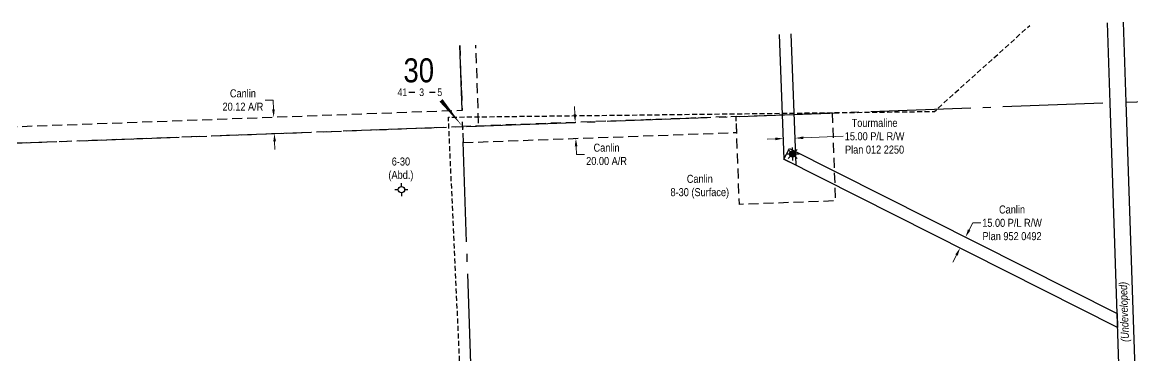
# Model space of a CAD drawing. Extents: x 670596 to 687743, y 5824540 to 5836613.
# Drawn here: x 674233 to 675621, y 5826122 to 5826539 of the extents above; entities that cross this region are included whole.
import ezdxf
from ezdxf.enums import TextEntityAlignment as Align

# ---------------------------------------------------------------- set-up
doc = ezdxf.new("R2010")
doc.units = 0
doc.header["$LTSCALE"] = 5
doc.header["$PDSIZE"] = 0.5
for name, pattern in [('foc-ACCESSROAD', [3.75, 2.5, -1.25]), ('foc-QUARTERLINE', [33, 25, -3, 2, -3]), ('UG_PIPE', [1.875, 1.25, -0.625])]:
    doc.linetypes.add(name, pattern=pattern)
doc.layers.get('Defpoints').update_dxf_attribs({"color": 9})
for name, color, linetype in [('10', 1, 'Continuous'), ('9', 3, 'Continuous'), ('AS-PIPE-UG', 44, 'UG_PIPE'), ('F-AR', 190, 'foc-ACCESSROAD'), ('F-RW', 190, 'Continuous'), ('F-WS-S', 8, 'Continuous'), ('L-QSEC', 8, 'foc-QUARTERLINE'), ('L-SEC', 7, 'Continuous'), ('L-SECLBL', 7, 'Continuous')]:
    doc.layers.add(name, color=color, linetype=linetype)
for name, color, linetype, lineweight in [('F-RW-T', 190, 'Continuous', 9), ('F-WS-T', 190, 'Continuous', 9), ('T-TEXT', 48, 'Continuous', 18)]:
    doc.layers.add(name, color=color, linetype=linetype, lineweight=lineweight)
doc.styles.add('80CG', font='ARIALN.TTF', dxfattribs={"height": 10})
doc.styles.add('80L', font='ARIALN.TTF', dxfattribs={"height": 10})
doc.styles.add('80LS', font='ARIALNI.TTF', dxfattribs={"height": 10})
doc.styles.add('SIMPLEX', font='ARIALN.TTF')
doc.dimstyles.new('Compass 5 000', dxfattribs={"dimscale": 5, "dimtxt": 9, "dimasz": 2, "dimexe": 0.2, "dimexo": 0.0625, "dimgap": 0.5, "dimtad": 0, "dimtih": 1, "dimtoh": 1, "dimzin": 0, "dimdsep": 46, "dimtxsty": '80CG', "dimcen": 0.1, "dimse1": 1, "dimse2": 1, "dimclrd": 256, "dimclrt": 256, "dimaunit": 1, "dimadec": 4, "dimazin": 0, "dimtfac": 0.06, "dimtofl": 0, "dimtmove": 0, "dimatfit": 1, "dimfxl": 0.2, "dimtolj": 1, "dimtzin": 0, "dimlwd": -1, "dimarcsym": 0})

# ---------------------------------------------------------------- blocks, each defined once
blk = doc.blocks.new('L-SECLBL')
at = {"layer": '9', "color": 7}
for p, q in [((-5.1, -27.8), (-12.3, -27.8)), ((20.7, -27.8), (13.5, -27.8))]:
    blk.add_line(p, q, dxfattribs=at)
at = {"layer": '10', "color": 2, "style": 'SIMPLEX'}
blk.add_attdef('SEC', text='', height=30, dxfattribs=at).set_placement((0, 0), align=Align.MIDDLE)
at = {"layer": '10', "color": 5, "style": '80L'}
blk.add_attdef('TWP', text='', height=9.5, dxfattribs=at).set_placement((-14.4, -27.4), align=Align.MIDDLE_RIGHT)
blk.add_attdef('RGE', text='', height=9.5, dxfattribs=at).set_placement((3.6, -27.4), align=Align.MIDDLE_CENTER)
blk.add_attdef('MER', text='', height=9.5, dxfattribs=at).set_placement((23.2, -27.4), align=Align.MIDDLE_LEFT)
blk = doc.blocks.new('*D798')
at = {"layer": 'Defpoints', "color": 0, "transparency": 16777216}
for p in [(675403.9, 5826274.7), (675411.7, 5826270.8), (675397.1, 5826261.2)]:
    blk.add_point(p, dxfattribs=at)
at = {"layer": 'F-RW-T', "transparency": 16777216}
for p, q in [((675416.2, 5826279.7), (675420.7, 5826288.6)), ((675420.7, 5826288.6), (675430.7, 5826288.6)), ((675400.4, 5826248.4), (675395.9, 5826239.4))]:
    blk.add_line(p, q, dxfattribs=at)
for points in [[(675414.7, 5826280.5), (675417.7, 5826279), (675411.7, 5826270.8)], [(675398.9, 5826249.1), (675401.9, 5826247.6), (675404.9, 5826257.3)]]:
    blk.add_solid(points, dxfattribs=at)
at = {"layer": 'F-RW-T', "transparency": 16777216, "insert": (675469.8, 5826288.6), "char_height": 10, "attachment_point": 5, "style": '80CG'}
blk.add_mtext('\\A1;Canlin\\P15.00 P/L R/W\\PPlan 952 0492', dxfattribs=at)
blk = doc.blocks.new('*D801')
at = {"layer": 'Defpoints', "color": 0, "transparency": 16777216}
for p in [(675183.7, 5826399.7), (675198.6, 5826400.2), (675198.9, 5826394.5)]:
    blk.add_point(p, dxfattribs=at)
at = {"layer": 'F-RW-T', "transparency": 16777216}
for p, q in [((675173.9, 5826393.6), (675163.9, 5826393.2)), ((675208.9, 5826394.9), (675258.9, 5826396.8))]:
    blk.add_line(p, q, dxfattribs=at)
for points in [[(675173.8, 5826395.3), (675174, 5826391.9), (675183.9, 5826394)], [(675208.8, 5826396.6), (675208.9, 5826393.3), (675198.9, 5826394.5)]]:
    blk.add_solid(points, dxfattribs=at)
at = {"layer": 'F-RW-T', "transparency": 16777216, "insert": (675298, 5826396.8), "char_height": 10, "attachment_point": 5, "style": '80CG'}
blk.add_mtext('\\A1;Tourmaline\\P15.00 P/L R/W\\PPlan 012 2250', dxfattribs=at)
blk = doc.blocks.new('*D822')
at = {"layer": 'Defpoints', "color": 0, "transparency": 16777216}
for p in [(674950.4, 5826415.1), (674924.7, 5826394.2), (674951.1, 5826395.1)]:
    blk.add_point(p, dxfattribs=at)
at = {"layer": 'F-WS-T', "transparency": 16777216}
for p, q in [((674923.6, 5826424.2), (674923.2, 5826434.1)), ((674925, 5826384.2), (674925.4, 5826374.2)), ((674925.4, 5826374.2), (674935.4, 5826374.2))]:
    blk.add_line(p, q, dxfattribs=at)
for points in [[(674925.2, 5826424.2), (674921.9, 5826424.1), (674923.9, 5826414.2)], [(674926.7, 5826384.2), (674923.4, 5826384.1), (674924.7, 5826394.2)]]:
    blk.add_solid(points, dxfattribs=at)
at = {"layer": 'F-WS-T', "transparency": 16777216, "insert": (674963.1, 5826374.2), "char_height": 10, "attachment_point": 5, "style": '80CG'}
blk.add_mtext('\\A1;Canlin\\P20.00 A/R', dxfattribs=at)
blk = doc.blocks.new('*D823')
at = {"layer": 'Defpoints', "color": 0, "transparency": 16777216}
for p in [(674486.3, 5826418.2), (674547.2, 5826420.4), (674487, 5826398.1)]:
    blk.add_point(p, dxfattribs=at)
at = {"layer": 'F-WS-T', "transparency": 16777216}
for p, q in [((674546.4, 5826442.1), (674536.4, 5826442.1)), ((674546.9, 5826430.4), (674546.4, 5826442.1)), ((674548.3, 5826390.3), (674548.7, 5826380.3))]:
    blk.add_line(p, q, dxfattribs=at)
for points in [[(674548.5, 5826430.5), (674545.2, 5826430.3), (674547.2, 5826420.4)], [(674550, 5826390.4), (674546.7, 5826390.3), (674548, 5826400.3)]]:
    blk.add_solid(points, dxfattribs=at)
at = {"layer": 'F-WS-T', "transparency": 16777216, "insert": (674508.7, 5826442.1), "char_height": 10, "attachment_point": 5, "style": '80CG'}
blk.add_mtext('\\A1;Canlin\\P20.12 A/R', dxfattribs=at)
blk = doc.blocks.new('GABD')
for p, q in [((-0.81, 0), (-1.62, 0)), ((0, 0.81), (0, 1.62)), ((1.62, 0), (0.81, 0)), ((0, -0.81), (0, -1.62))]:
    blk.add_line(p, q)
blk.add_circle((0, 0), 0.8)
blk = doc.blocks.new('GAS')
h = blk.add_hatch(color=255)
h.dxf.hatch_style = 1
edge = h.paths.add_edge_path()
edge.add_arc((0, 0), 0.9, 0, 360)
for p, q in [((-0.81, 0), (-1.62, 0)), ((-0.57, 0.57), (-1.14, 1.14)), ((0, 0.81), (0, 1.62)), ((0.57, 0.57), (1.14, 1.14)), ((1.62, 0), (0.81, 0)), ((-0.57, -0.57), (-1.14, -1.14)), ((0, -0.81), (0, -1.62)), ((1.14, -1.14), (0.57, -0.57))]:
    blk.add_line(p, q)
blk.add_circle((0, 0), 0.8)

msp = doc.modelspace()

# ---------------------------------------------------------------- linework, layer by layer
at = {"layer": 'AS-PIPE-UG', "flags": 128}
msp.add_lwpolyline([(674540.991, 5825491.462), (674538.126, 5825618.166), (674801.759, 5825635.756), (674765.444, 5826420.735), (675372.841, 5826427.869), (675491.914, 5826535.309)], dxfattribs=at)
at = {"layer": 'F-AR', "flags": 128}
msp.add_lwpolyline([(674779.711, 5826510.161), (674782.537, 5826429.084), (673973.669, 5826399.276), (673974.41, 5826379.17), (674803.345, 5826409.717), (674799.818, 5826510.871)], dxfattribs=at)
for points in [[(674783.975, 5826388.99), (675125.783, 5826401.586), (675125.046, 5826421.573), (674783.238, 5826408.976)], [(675244.965, 5826425.992), (675249.016, 5826316.066), (675129.097, 5826311.647), (675125.046, 5826421.573)]]:
    msp.add_lwpolyline(points, close=True, dxfattribs=at)
at = {"layer": 'F-RW', "flags": 128}
msp.add_lwpolyline([(675178.952, 5826524.259), (675184.834, 5826368.38), (675200.137, 5826360.656), (675193.941, 5826524.788)], dxfattribs=at)
msp.add_lwpolyline([(675601.642, 5826157.99), (675184.834, 5826368.38), (675191.588, 5826381.768), (675601.04, 5826175.328)], close=True, dxfattribs=at)
at = {"layer": 'L-QSEC', "flags": 128}
for points in [[(674811.252, 5825605.469), (674779.711, 5826510.161)], [(675612.411, 5826439.487), (676381.712, 5826466.077)], [(673974.41, 5826379.17), (675592.303, 5826438.792)]]:
    msp.add_lwpolyline(points, dxfattribs=at)
at = {"layer": 'L-SEC', "flags": 128}
for points in [[(675592.303, 5826438.792), (675588.884, 5826538.733)], [(675612.411, 5826439.48), (675608.992, 5826539.429)], [(675619.168, 5825635.518), (675592.303, 5826438.792)], [(675639.277, 5825636.191), (675612.412, 5826439.464)]]:
    msp.add_lwpolyline(points, dxfattribs=at)
at = {"layer": 'L-SECLBL', "flags": 128}
msp.add_lwpolyline([(674783.238, 5826408.976, 0, 5, 0), (674756.313, 5826441.684, 0, 0, 0)], format="xyseb", dxfattribs=at)

# ---------------------------------------------------------------- block references
at = {"layer": 'F-WS-S', "color": 5, "xscale": 5, "yscale": 5, "zscale": 5}
for name, p in [('GAS', (675195.642, 5826374.643)), ('GABD', (674706.805, 5826330.091))]:
    msp.add_blockref(name, p, dxfattribs=at)
at = {"layer": 'L-SECLBL', "color": 3}
msp.add_blockref('L-SECLBL', (674728.435, 5826479.275), dxfattribs=at).add_auto_attribs({'SEC': '30', 'TWP': '41', 'RGE': '3', 'MER': '5'})

# ---------------------------------------------------------------- texts
at = {"layer": 'F-WS-T', "char_height": 10, "attachment_point": 5, "style": '80CG'}
for s, insert, width in [('\\A1;6-30\\P(Abd.)', (674706.146, 5826355.471), 30.59795), ('\\A1;Canlin\\P8-30 (Surface)', (675079.62, 5826333.816), 72.62387)]:
    msp.add_mtext(s, dxfattribs=dict(at, insert=insert, width=width))
at = {"layer": 'T-TEXT', "style": '80LS'}
msp.add_text('(Undeveloped)', height=10, rotation=91.915523, dxfattribs=at).set_placement((675609.696, 5826177.337), align=Align.MIDDLE_CENTER)

# ---------------------------------------------------------------- dimensions: what is measured, and where the dimension line sits
at = {"layer": 'F-RW-T'}
dim = msp.add_linear_dim(base=(675198.858, 5826394.542), p1=(675183.679, 5826399.684), p2=(675198.642, 5826400.249), angle=2.161778, text='Tourmaline\\P15.00 P/L R/W\\PPlan 012 2250', dimstyle='Compass 5 000', dxfattribs=at)
dim.commit()
dim.dimension.update_dxf_attribs({"geometry": '*D801', "text_midpoint": (675297.995, 5826396.809), "dimtype": 161})
dim = msp.add_aligned_dim(p1=(675397.098, 5826261.237), p2=(675403.898, 5826274.723), distance=-8.744, text='Canlin\\P15.00 P/L R/W\\PPlan 952 0492', dimstyle='Compass 5 000', dxfattribs=at)
dim.commit()
dim.dimension.update_dxf_attribs({"geometry": '*D798', "text_midpoint": (675469.796, 5826288.645)})
at = {"layer": 'F-WS-T'}
for base, p1, p2, angle, text, picture, middle in [((674547.218, 5826420.412), (674487.001, 5826398.06), (674486.26, 5826418.166), 92.110499, 'Canlin\\P20.12 A/R', '*D823', (674508.683, 5826442.127)), ((674924.667, 5826394.175), (674950.391, 5826415.136), (674951.127, 5826395.15), 272.110499, 'Canlin\\P20.00 A/R', '*D822', (674963.139, 5826374.188))]:
    dim = msp.add_linear_dim(base=base, p1=p1, p2=p2, angle=angle, text=text, dimstyle='Compass 5 000', dxfattribs=at)
    dim.commit()
    dim.dimension.update_dxf_attribs({"geometry": picture, "text_midpoint": middle, "dimtype": 161})

doc.saveas('drawing.dxf')
